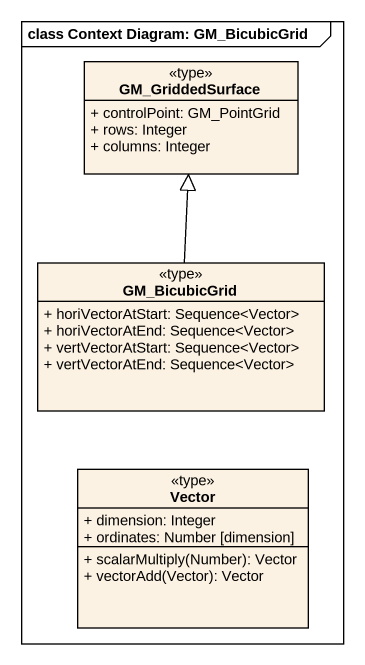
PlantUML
@startuml
mainframe class Context Diagram: GM_BicubicGrid
hide circle
hide empty members
skinparam classAttributeIconSize 0
class GM_GriddedSurface <<type>> {
  + controlPoint: GM_PointGrid
  + rows: Integer
  + columns: Integer
}
class GM_BicubicGrid <<type>> {
  + horiVectorAtStart: Sequence<Vector>
  + horiVectorAtEnd: Sequence<Vector>
  + vertVectorAtStart: Sequence<Vector>
  + vertVectorAtEnd: Sequence<Vector>
}
class Vector <<type>> {
  + dimension: Integer
  + ordinates: Number [dimension]
  + scalarMultiply(Number): Vector
  + vectorAdd(Vector): Vector
}
GM_BicubicGrid -up-|> GM_GriddedSurface
@enduml
